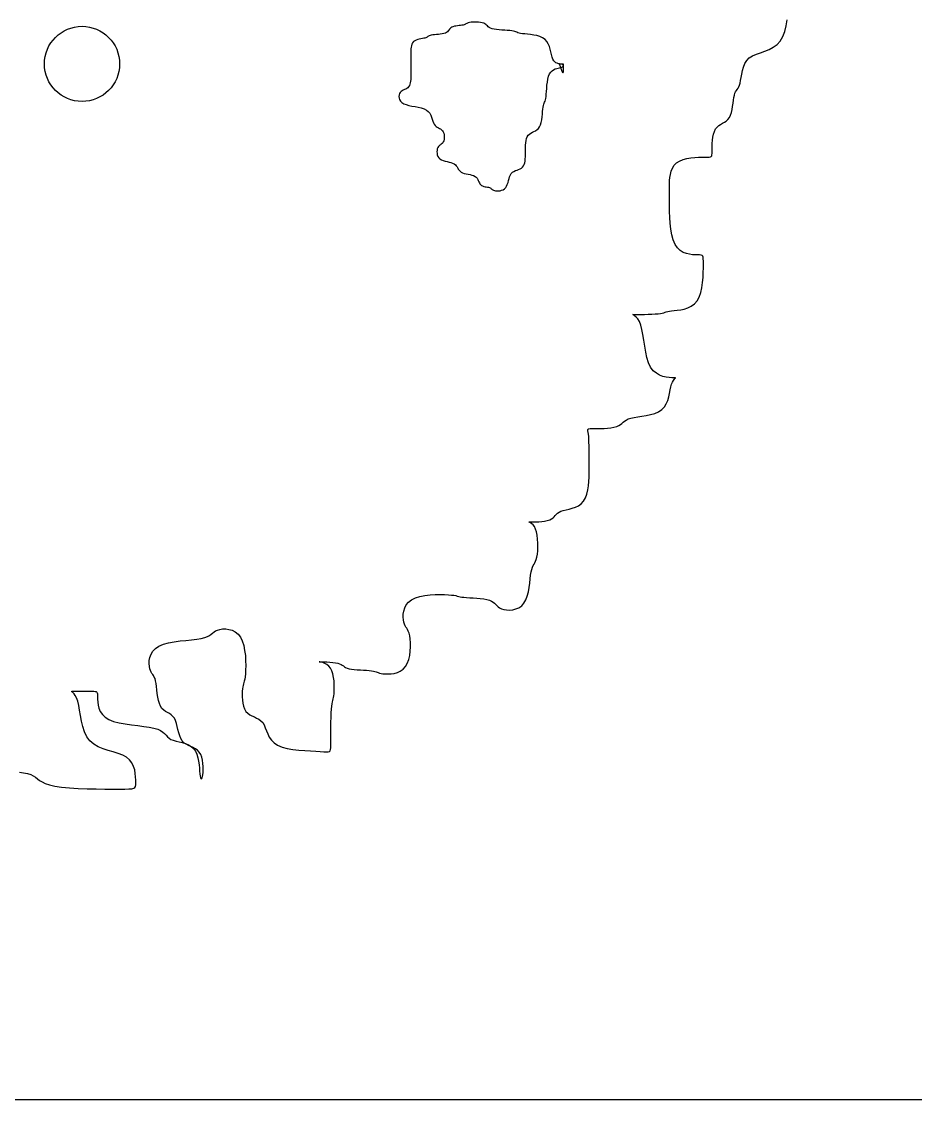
# Model space of a CAD drawing. Header units: millimetres. Extents: x -4017 to 59953, y -688 to 66564.
# Drawn here: x 36067 to 37118, y 9376 to 10643 of the extents above; entities that cross this region are included whole.
import ezdxf

# ---------------------------------------------------------------- set-up
doc = ezdxf.new("R2010")
doc.units = ezdxf.units.MM
doc.layers.add('www.cad-blocks.net', color=7, linetype='Continuous')

# ---------------------------------------------------------------- blocks, each defined once
blk = doc.blocks.new('A$C516926BB')
blk.add_line((0, 0), (62.4121, 0))
blk = doc.blocks.new('A$C041A49A9')
at = {"linetype": 'Continuous'}
for p, q in [((1.3084, 0.9126), (1.3062, 0.9125)), ((1.3107, 0.9125), (1.3084, 0.9126)), ((1.6748, 0.9083), (1.676, 0.9153)), ((1.2755, 0.9005), (1.2742, 0.8997)), ((1.2766, 0.9013), (1.2755, 0.9005)), ((1.2775, 0.9022), (1.2766, 0.9013)), ((1.2782, 0.9032), (1.2775, 0.9022)), ((1.2789, 0.9041), (1.2782, 0.9032)), ((1.2797, 0.905), (1.2789, 0.9041)), ((1.2805, 0.9059), (1.2797, 0.905)), ((1.2816, 0.9066), (1.2805, 0.9059)), ((1.283, 0.9071), (1.2816, 0.9066)), ((1.2846, 0.9076), (1.283, 0.9071)), ((1.2864, 0.9079), (1.2846, 0.9076)), ((1.2883, 0.9082), (1.2864, 0.9079)), ((1.2901, 0.9084), (1.2883, 0.9082)), ((1.2919, 0.9086), (1.2901, 0.9084)), ((1.2935, 0.9088), (1.2919, 0.9086)), ((1.2949, 0.909), (1.2935, 0.9088)), ((1.296, 0.9094), (1.2949, 0.909)), ((1.2969, 0.9097), (1.296, 0.9094)), ((1.2976, 0.9101), (1.2969, 0.9097)), ((1.2983, 0.9106), (1.2976, 0.9101)), ((1.2991, 0.911), (1.2983, 0.9106)), ((1.2999, 0.9114), (1.2991, 0.911)), ((1.301, 0.9118), (1.2999, 0.9114)), ((1.3024, 0.9121), (1.301, 0.9118)), ((1.3042, 0.9123), (1.3024, 0.9121)), ((1.3062, 0.9125), (1.3042, 0.9123)), ((1.3131, 0.9124), (1.3107, 0.9125)), ((1.3153, 0.9121), (1.3131, 0.9124)), ((1.3173, 0.9117), (1.3153, 0.9121)), ((1.3191, 0.9112), (1.3173, 0.9117)), ((1.3205, 0.9105), (1.3191, 0.9112)), ((1.3216, 0.9098), (1.3205, 0.9105)), ((1.3226, 0.9089), (1.3216, 0.9098)), ((1.3235, 0.908), (1.3226, 0.9089)), ((1.3245, 0.9071), (1.3235, 0.908)), ((1.3256, 0.9062), (1.3245, 0.9071)), ((1.3271, 0.9054), (1.3256, 0.9062)), ((1.329, 0.9048), (1.3271, 0.9054)), ((1.3315, 0.9042), (1.329, 0.9048)), ((1.3343, 0.9038), (1.3315, 0.9042)), ((1.3374, 0.9035), (1.3343, 0.9038)), ((1.3406, 0.9032), (1.3374, 0.9035)), ((1.3438, 0.903), (1.3406, 0.9032)), ((1.3469, 0.9028), (1.3438, 0.903)), ((1.3498, 0.9026), (1.3469, 0.9028)), ((1.3522, 0.9023), (1.3498, 0.9026)), ((1.3541, 0.9019), (1.3522, 0.9023)), ((1.3556, 0.9015), (1.3541, 0.9019)), ((1.3569, 0.9011), (1.3556, 0.9015)), ((1.3581, 0.9006), (1.3569, 0.9011)), ((1.3593, 0.9001), (1.3581, 0.9006)), ((1.3607, 0.8997), (1.3593, 0.9001)), ((1.6709, 0.8955), (1.6731, 0.9016)), ((1.6731, 0.9016), (1.6748, 0.9083)), ((1.2356, 0.8882), (1.2348, 0.8866)), ((1.2367, 0.8896), (1.2356, 0.8882)), ((1.2381, 0.8907), (1.2367, 0.8896)), ((1.2397, 0.8915), (1.2381, 0.8907)), ((1.2415, 0.8921), (1.2397, 0.8915)), ((1.2433, 0.8926), (1.2415, 0.8921)), ((1.2452, 0.8929), (1.2433, 0.8926)), ((1.247, 0.8932), (1.2452, 0.8929)), ((1.2486, 0.8935), (1.247, 0.8932)), ((1.25, 0.8938), (1.2486, 0.8935)), ((1.2511, 0.8941), (1.25, 0.8938)), ((1.252, 0.8945), (1.2511, 0.8941)), ((1.2527, 0.895), (1.252, 0.8945)), ((1.2534, 0.8955), (1.2527, 0.895)), ((1.2541, 0.896), (1.2534, 0.8955)), ((1.255, 0.8964), (1.2541, 0.896)), ((1.2561, 0.8968), (1.255, 0.8964)), ((1.2575, 0.8972), (1.2561, 0.8968)), ((1.2592, 0.8975), (1.2575, 0.8972)), ((1.2612, 0.8977), (1.2592, 0.8975)), ((1.2635, 0.8979), (1.2612, 0.8977)), ((1.2658, 0.8981), (1.2635, 0.8979)), ((1.2681, 0.8984), (1.2658, 0.8981)), ((1.2704, 0.8987), (1.2681, 0.8984)), ((1.2724, 0.8992), (1.2704, 0.8987)), ((1.2742, 0.8997), (1.2724, 0.8992)), ((1.3624, 0.8992), (1.3607, 0.8997)), ((1.3646, 0.8989), (1.3624, 0.8992)), ((1.3674, 0.8986), (1.3646, 0.8989)), ((1.3706, 0.8983), (1.3674, 0.8986)), ((1.3742, 0.8979), (1.3706, 0.8983)), ((1.3779, 0.8974), (1.3742, 0.8979)), ((1.3816, 0.8967), (1.3779, 0.8974)), ((1.3851, 0.8956), (1.3816, 0.8967)), ((1.3884, 0.8942), (1.3851, 0.8956)), ((1.3912, 0.8923), (1.3884, 0.8942)), ((1.3933, 0.8898), (1.3912, 0.8923)), ((1.395, 0.887), (1.3933, 0.8898)), ((1.664, 0.8861), (1.6678, 0.8903)), ((1.6678, 0.8903), (1.6709, 0.8955)), ((1.2336, 0.8811), (1.2334, 0.8793)), ((1.2334, 0.8793), (1.2334, 0.8777)), ((1.2334, 0.8777), (1.2334, 0.8763)), ((1.2334, 0.8763), (1.2334, 0.8752)), ((1.2334, 0.8752), (1.2334, 0.8744)), ((1.2338, 0.883), (1.2336, 0.8811)), ((1.2342, 0.8848), (1.2338, 0.883)), ((1.2348, 0.8866), (1.2342, 0.8848)), ((1.3963, 0.8839), (1.395, 0.887)), ((1.3973, 0.8807), (1.3963, 0.8839)), ((1.3981, 0.8775), (1.3973, 0.8807)), ((1.3988, 0.8744), (1.3981, 0.8775)), ((1.6352, 0.8728), (1.6397, 0.8748)), ((1.6397, 0.8748), (1.6446, 0.8766)), ((1.6446, 0.8766), (1.6496, 0.8784)), ((1.6496, 0.8784), (1.6547, 0.8804)), ((1.6547, 0.8804), (1.6596, 0.8829)), ((1.6596, 0.8829), (1.664, 0.8861)), ((1.2334, 0.8744), (1.2334, 0.8736)), ((1.2334, 0.8736), (1.2334, 0.873)), ((1.2334, 0.873), (1.2334, 0.8724)), ((1.2334, 0.8724), (1.2334, 0.8717)), ((1.2334, 0.8717), (1.2334, 0.8708)), ((1.2334, 0.8708), (1.2334, 0.8697)), ((1.2334, 0.8697), (1.2334, 0.8683)), ((1.2334, 0.8683), (1.2334, 0.8667)), ((1.2334, 0.8667), (1.2334, 0.8649)), ((1.2334, 0.8649), (1.2334, 0.863)), ((1.2334, 0.863), (1.2334, 0.8612)), ((1.3995, 0.8715), (1.3988, 0.8744)), ((1.4003, 0.8691), (1.3995, 0.8715)), ((1.4014, 0.8672), (1.4003, 0.8691)), ((1.4027, 0.8658), (1.4014, 0.8672)), ((1.404, 0.8647), (1.4027, 0.8658)), ((1.4055, 0.8641), (1.404, 0.8647)), ((1.4069, 0.8636), (1.4055, 0.8641)), ((1.4083, 0.8634), (1.4069, 0.8636)), ((1.4083, 0.8632), (1.4082, 0.863)), ((1.4082, 0.863), (1.4083, 0.8627)), ((1.4095, 0.8633), (1.4083, 0.8634)), ((1.4084, 0.8633), (1.4083, 0.8632)), ((1.4083, 0.8627), (1.4084, 0.8623)), ((1.4086, 0.8633), (1.4084, 0.8633)), ((1.4084, 0.8623), (1.4086, 0.8616)), ((1.4089, 0.8633), (1.4086, 0.8633)), ((1.4092, 0.8633), (1.4089, 0.8633)), ((1.4097, 0.8633), (1.4092, 0.8633)), ((1.4106, 0.8633), (1.4095, 0.8633)), ((1.4101, 0.8633), (1.4097, 0.8633)), ((1.4106, 0.8632), (1.4101, 0.8633)), ((1.4114, 0.8633), (1.4106, 0.8633)), ((1.4111, 0.8631), (1.4106, 0.8632)), ((1.4115, 0.863), (1.4111, 0.8631)), ((1.4121, 0.8633), (1.4114, 0.8633)), ((1.4119, 0.8628), (1.4115, 0.863)), ((1.4123, 0.8625), (1.4119, 0.8628)), ((1.4125, 0.8632), (1.4121, 0.8633)), ((1.4126, 0.8621), (1.4123, 0.8625)), ((1.4128, 0.863), (1.4125, 0.8632)), ((1.4127, 0.8617), (1.4126, 0.8621)), ((1.413, 0.8627), (1.4128, 0.863)), ((1.4131, 0.8623), (1.413, 0.8627)), ((1.4131, 0.8616), (1.4131, 0.8623)), ((1.6245, 0.8597), (1.6261, 0.8637)), ((1.6261, 0.8637), (1.6284, 0.8673)), ((1.6284, 0.8673), (1.6314, 0.8704)), ((1.6314, 0.8704), (1.6352, 0.8728)), ((1.2334, 0.8612), (1.2334, 0.8594)), ((1.2334, 0.8594), (1.2334, 0.8578)), ((1.2334, 0.8578), (1.2334, 0.8564)), ((1.2334, 0.8564), (1.2334, 0.8553)), ((1.2334, 0.8553), (1.2334, 0.8544)), ((1.2334, 0.8544), (1.2334, 0.8537)), ((1.2334, 0.8537), (1.2334, 0.8531)), ((1.2334, 0.8531), (1.2334, 0.8525)), ((1.2334, 0.8525), (1.2334, 0.8517)), ((1.2334, 0.8517), (1.2334, 0.8509)), ((1.2334, 0.8509), (1.2334, 0.8498)), ((1.2334, 0.8498), (1.2334, 0.8484)), ((1.3955, 0.8488), (1.3966, 0.8516)), ((1.3966, 0.8516), (1.3979, 0.8538)), ((1.3979, 0.8538), (1.3996, 0.8554)), ((1.3996, 0.8554), (1.4013, 0.8566)), ((1.4013, 0.8566), (1.4032, 0.8575)), ((1.4032, 0.8575), (1.405, 0.8581)), ((1.405, 0.8581), (1.4068, 0.8585)), ((1.4068, 0.8585), (1.4084, 0.8588)), ((1.4084, 0.8588), (1.4098, 0.8591)), ((1.4086, 0.8616), (1.4089, 0.8608)), ((1.4089, 0.8608), (1.4092, 0.8597)), ((1.4092, 0.8597), (1.4097, 0.8585)), ((1.4097, 0.8585), (1.4101, 0.8572)), ((1.4098, 0.8591), (1.4109, 0.8594)), ((1.4101, 0.8572), (1.4106, 0.856)), ((1.4106, 0.856), (1.4111, 0.8548)), ((1.4109, 0.8594), (1.4117, 0.8598)), ((1.4111, 0.8548), (1.4115, 0.8539)), ((1.4115, 0.8539), (1.4119, 0.8533)), ((1.4117, 0.8598), (1.4123, 0.8603)), ((1.4119, 0.8533), (1.4123, 0.8531)), ((1.4123, 0.8603), (1.4126, 0.8608)), ((1.4123, 0.8531), (1.4126, 0.8533)), ((1.4126, 0.8608), (1.4128, 0.8612)), ((1.4126, 0.8533), (1.4128, 0.8539)), ((1.4128, 0.8612), (1.4127, 0.8617)), ((1.4128, 0.8539), (1.4129, 0.8548)), ((1.4129, 0.8548), (1.413, 0.856)), ((1.413, 0.856), (1.4131, 0.8572)), ((1.4131, 0.8608), (1.4131, 0.8616)), ((1.4131, 0.8597), (1.4131, 0.8608)), ((1.4131, 0.8585), (1.4131, 0.8597)), ((1.4131, 0.8572), (1.4131, 0.8585)), ((1.6218, 0.8475), (1.6224, 0.8514)), ((1.6224, 0.8514), (1.6233, 0.8556)), ((1.6233, 0.8556), (1.6245, 0.8597)), ((1.2309, 0.8365), (1.2299, 0.8354)), ((1.2317, 0.8379), (1.2309, 0.8365)), ((1.2323, 0.8395), (1.2317, 0.8379)), ((1.2328, 0.8413), (1.2323, 0.8395)), ((1.2331, 0.8431), (1.2328, 0.8413)), ((1.2333, 0.845), (1.2331, 0.8431)), ((1.2334, 0.8484), (1.2333, 0.8468)), ((1.2333, 0.8468), (1.2333, 0.845)), ((1.3932, 0.8346), (1.3935, 0.8383)), ((1.3935, 0.8383), (1.394, 0.842)), ((1.394, 0.842), (1.3946, 0.8456)), ((1.3946, 0.8456), (1.3955, 0.8488)), ((1.6191, 0.8364), (1.6199, 0.8383)), ((1.6199, 0.8383), (1.6206, 0.8408)), ((1.6206, 0.8408), (1.6212, 0.8439)), ((1.6212, 0.8439), (1.6218, 0.8475)), ((1.2197, 0.8269), (1.2195, 0.8251)), ((1.2195, 0.8251), (1.2197, 0.8232)), ((1.2203, 0.8285), (1.2197, 0.8269)), ((1.2211, 0.8299), (1.2203, 0.8285)), ((1.2221, 0.831), (1.2211, 0.8299)), ((1.2233, 0.8318), (1.2221, 0.831)), ((1.2246, 0.8325), (1.2233, 0.8318)), ((1.226, 0.8332), (1.2246, 0.8325)), ((1.2274, 0.8338), (1.226, 0.8332)), ((1.2287, 0.8345), (1.2274, 0.8338)), ((1.2299, 0.8354), (1.2287, 0.8345)), ((1.392, 0.8228), (1.3924, 0.825)), ((1.3924, 0.825), (1.3927, 0.8278)), ((1.3927, 0.8278), (1.3929, 0.831)), ((1.3929, 0.831), (1.3932, 0.8346)), ((1.6128, 0.8207), (1.6132, 0.824)), ((1.6132, 0.824), (1.6138, 0.8267)), ((1.6138, 0.8267), (1.6145, 0.8289)), ((1.6145, 0.8289), (1.6153, 0.8307)), ((1.6153, 0.8307), (1.6163, 0.8321)), ((1.6163, 0.8321), (1.6172, 0.8335)), ((1.6172, 0.8335), (1.6182, 0.8348)), ((1.6182, 0.8348), (1.6191, 0.8364)), ((1.2197, 0.8232), (1.2203, 0.8214)), ((1.2203, 0.8214), (1.2214, 0.8196)), ((1.2214, 0.8196), (1.223, 0.818)), ((1.223, 0.818), (1.2252, 0.8166)), ((1.2252, 0.8166), (1.228, 0.8155)), ((1.228, 0.8155), (1.2312, 0.8146)), ((1.2312, 0.8146), (1.2348, 0.8139)), ((1.2348, 0.8139), (1.2385, 0.8132)), ((1.2385, 0.8132), (1.2422, 0.8124)), ((1.2422, 0.8124), (1.2458, 0.8116)), ((1.2458, 0.8116), (1.249, 0.8105)), ((1.3887, 0.8102), (1.389, 0.8126)), ((1.389, 0.8126), (1.3893, 0.8145)), ((1.3893, 0.8145), (1.3897, 0.8161)), ((1.3897, 0.8161), (1.3902, 0.8173)), ((1.3902, 0.8173), (1.3907, 0.8185)), ((1.3907, 0.8185), (1.3912, 0.8197)), ((1.3912, 0.8197), (1.3916, 0.8211)), ((1.3916, 0.8211), (1.392, 0.8228)), ((1.6112, 0.8098), (1.6118, 0.8135)), ((1.6118, 0.8135), (1.6123, 0.8172)), ((1.6123, 0.8172), (1.6128, 0.8207)), ((1.249, 0.8105), (1.2518, 0.8091)), ((1.2518, 0.8091), (1.254, 0.8074)), ((1.254, 0.8074), (1.2557, 0.8053)), ((1.2557, 0.8053), (1.2569, 0.8031)), ((1.2569, 0.8031), (1.2579, 0.8008)), ((1.2579, 0.8008), (1.2587, 0.7984)), ((1.3874, 0.7978), (1.3878, 0.801)), ((1.3878, 0.801), (1.3882, 0.8043)), ((1.3882, 0.8043), (1.3884, 0.8074)), ((1.3884, 0.8074), (1.3887, 0.8102)), ((1.6063, 0.798), (1.608, 0.8002)), ((1.608, 0.8002), (1.6094, 0.803)), ((1.6094, 0.803), (1.6104, 0.8062)), ((1.6104, 0.8062), (1.6112, 0.8098)), ((1.2587, 0.7984), (1.2593, 0.7962)), ((1.2593, 0.7962), (1.2601, 0.7942)), ((1.2601, 0.7942), (1.2609, 0.7924)), ((1.2609, 0.7924), (1.2619, 0.791)), ((1.2619, 0.791), (1.2631, 0.7899)), ((1.2631, 0.7899), (1.2644, 0.7891)), ((1.2644, 0.7891), (1.2658, 0.7883)), ((1.2658, 0.7883), (1.2672, 0.7876)), ((1.2672, 0.7876), (1.2685, 0.7869)), ((1.2685, 0.7869), (1.2697, 0.786)), ((1.2697, 0.786), (1.2707, 0.7849)), ((1.38, 0.7849), (1.3818, 0.7861)), ((1.3818, 0.7861), (1.3834, 0.7876)), ((1.3834, 0.7876), (1.3848, 0.7895)), ((1.3848, 0.7895), (1.3859, 0.7919)), ((1.3859, 0.7919), (1.3867, 0.7947)), ((1.3867, 0.7947), (1.3874, 0.7978)), ((1.5904, 0.7841), (1.5917, 0.7869)), ((1.5917, 0.7869), (1.5934, 0.7891)), ((1.5934, 0.7891), (1.5954, 0.7909)), ((1.5954, 0.7909), (1.5976, 0.7923)), ((1.5976, 0.7923), (1.5999, 0.7936)), ((1.5999, 0.7936), (1.6021, 0.7948)), ((1.6021, 0.7948), (1.6043, 0.7962)), ((1.6043, 0.7962), (1.6063, 0.798)), ((1.2707, 0.7849), (1.2715, 0.7835)), ((1.2715, 0.7835), (1.2721, 0.7819)), ((1.2721, 0.7819), (1.2725, 0.7801)), ((1.2725, 0.7747), (1.2721, 0.773)), ((1.2725, 0.7801), (1.2727, 0.7783)), ((1.2727, 0.7764), (1.2725, 0.7747)), ((1.2727, 0.7783), (1.2727, 0.7764)), ((1.3686, 0.7708), (1.369, 0.7733)), ((1.369, 0.7733), (1.3696, 0.7757)), ((1.3696, 0.7757), (1.3704, 0.7778)), ((1.3704, 0.7778), (1.3715, 0.7795)), ((1.3715, 0.7795), (1.3729, 0.7809)), ((1.3729, 0.7809), (1.3745, 0.782)), ((1.3745, 0.782), (1.3763, 0.783)), ((1.3763, 0.783), (1.3782, 0.7839)), ((1.3782, 0.7839), (1.38, 0.7849)), ((1.5878, 0.7699), (1.5881, 0.7736)), ((1.5881, 0.7736), (1.5886, 0.7773)), ((1.5886, 0.7773), (1.5894, 0.7809)), ((1.5894, 0.7809), (1.5904, 0.7841)), ((1.2643, 0.762), (1.2641, 0.7602)), ((1.2646, 0.7636), (1.2643, 0.762)), ((1.2651, 0.765), (1.2646, 0.7636)), ((1.2658, 0.7661), (1.2651, 0.765)), ((1.2666, 0.767), (1.2658, 0.7661)), ((1.2675, 0.7677), (1.2666, 0.767)), ((1.2684, 0.7683), (1.2675, 0.7677)), ((1.2693, 0.769), (1.2684, 0.7683)), ((1.2701, 0.7697), (1.2693, 0.769)), ((1.2709, 0.7705), (1.2701, 0.7697)), ((1.2716, 0.7716), (1.2709, 0.7705)), ((1.2721, 0.773), (1.2716, 0.7716)), ((1.3682, 0.7623), (1.3683, 0.7652)), ((1.3682, 0.7595), (1.3682, 0.7623)), ((1.3683, 0.7652), (1.3684, 0.768)), ((1.3684, 0.768), (1.3686, 0.7708)), ((1.5876, 0.7631), (1.5877, 0.7664)), ((1.5876, 0.7604), (1.5876, 0.7631)), ((1.5877, 0.7664), (1.5878, 0.7699)), ((1.2641, 0.7602), (1.2643, 0.7584)), ((1.2643, 0.7584), (1.2646, 0.7565)), ((1.2646, 0.7565), (1.2653, 0.7547)), ((1.2653, 0.7547), (1.2663, 0.7531)), ((1.2663, 0.7531), (1.2677, 0.7517)), ((1.2677, 0.7517), (1.2694, 0.7506)), ((1.2694, 0.7506), (1.2715, 0.7498)), ((1.2715, 0.7498), (1.2737, 0.7491)), ((1.2737, 0.7491), (1.276, 0.7485)), ((1.276, 0.7485), (1.2784, 0.748)), ((1.2784, 0.748), (1.2806, 0.7474)), ((1.3674, 0.7471), (1.3678, 0.7492)), ((1.3678, 0.7492), (1.368, 0.7516)), ((1.368, 0.7516), (1.3682, 0.7541)), ((1.3682, 0.7567), (1.3682, 0.7595)), ((1.3682, 0.7541), (1.3682, 0.7567)), ((1.5459, 0.747), (1.5494, 0.7492)), ((1.5494, 0.7492), (1.5535, 0.7509)), ((1.5535, 0.7509), (1.5579, 0.7521)), ((1.5579, 0.7521), (1.5626, 0.7529)), ((1.5626, 0.7529), (1.5673, 0.7534)), ((1.5673, 0.7534), (1.5717, 0.7536)), ((1.5717, 0.7536), (1.5758, 0.7537)), ((1.5758, 0.7537), (1.5793, 0.7537)), ((1.5793, 0.7537), (1.582, 0.7537)), ((1.582, 0.7537), (1.5841, 0.7538)), ((1.5841, 0.7538), (1.5856, 0.7541)), ((1.5856, 0.7541), (1.5866, 0.7546)), ((1.5866, 0.7546), (1.5872, 0.7553)), ((1.5872, 0.7553), (1.5875, 0.7565)), ((1.5875, 0.7565), (1.5876, 0.7582)), ((1.5876, 0.7582), (1.5876, 0.7604)), ((1.2806, 0.7474), (1.2826, 0.7468)), ((1.2826, 0.7468), (1.2844, 0.7459)), ((1.2844, 0.7459), (1.2858, 0.7449)), ((1.2858, 0.7449), (1.2869, 0.7437)), ((1.2869, 0.7437), (1.2878, 0.7424)), ((1.2878, 0.7424), (1.2886, 0.741)), ((1.2886, 0.741), (1.2893, 0.7396)), ((1.2893, 0.7396), (1.2902, 0.7383)), ((1.2902, 0.7383), (1.2913, 0.7371)), ((1.2913, 0.7371), (1.2926, 0.7361)), ((1.2926, 0.7361), (1.2943, 0.7353)), ((1.2943, 0.7353), (1.2963, 0.7346)), ((1.3516, 0.7346), (1.353, 0.736)), ((1.353, 0.736), (1.3546, 0.737)), ((1.3546, 0.737), (1.3564, 0.7379)), ((1.3564, 0.7379), (1.3583, 0.7386)), ((1.3583, 0.7386), (1.3601, 0.7393)), ((1.3601, 0.7393), (1.3619, 0.7401)), ((1.3619, 0.7401), (1.3635, 0.741)), ((1.3635, 0.741), (1.3649, 0.7421)), ((1.3649, 0.7421), (1.366, 0.7435)), ((1.366, 0.7435), (1.3668, 0.7451)), ((1.3668, 0.7451), (1.3674, 0.7471)), ((1.5386, 0.7335), (1.5396, 0.7373)), ((1.5396, 0.7373), (1.5411, 0.7409)), ((1.5411, 0.7409), (1.5432, 0.7442)), ((1.5432, 0.7442), (1.5459, 0.747)), ((1.2963, 0.7346), (1.2985, 0.7341)), ((1.2985, 0.7341), (1.3008, 0.7336)), ((1.3008, 0.7336), (1.3031, 0.7332)), ((1.3031, 0.7332), (1.3053, 0.7326)), ((1.3053, 0.7326), (1.3072, 0.732)), ((1.3072, 0.732), (1.3089, 0.7312)), ((1.3089, 0.7312), (1.3103, 0.7301)), ((1.3103, 0.7301), (1.3113, 0.7289)), ((1.3113, 0.7289), (1.3122, 0.7276)), ((1.3122, 0.7276), (1.3128, 0.7262)), ((1.3128, 0.7262), (1.3134, 0.7248)), ((1.3134, 0.7248), (1.314, 0.7235)), ((1.314, 0.7235), (1.3147, 0.7223)), ((1.3469, 0.7217), (1.3477, 0.7239)), ((1.3477, 0.7239), (1.3483, 0.7262)), ((1.3483, 0.7262), (1.3489, 0.7286)), ((1.3489, 0.7286), (1.3496, 0.7308)), ((1.3496, 0.7308), (1.3505, 0.7328)), ((1.3505, 0.7328), (1.3516, 0.7346)), ((1.5376, 0.7229), (1.5377, 0.7262)), ((1.5376, 0.7201), (1.5376, 0.7229)), ((1.5377, 0.7262), (1.538, 0.7298)), ((1.538, 0.7298), (1.5386, 0.7335)), ((1.3147, 0.7223), (1.3156, 0.7213)), ((1.3156, 0.7213), (1.3167, 0.7205)), ((1.3167, 0.7205), (1.3179, 0.7199)), ((1.3179, 0.7199), (1.3193, 0.7194)), ((1.3193, 0.7194), (1.3207, 0.719)), ((1.3207, 0.719), (1.3221, 0.7188)), ((1.3221, 0.7188), (1.3235, 0.7185)), ((1.3235, 0.7185), (1.3248, 0.7183)), ((1.3248, 0.7183), (1.3258, 0.718)), ((1.3258, 0.718), (1.3267, 0.7176)), ((1.3267, 0.7176), (1.3274, 0.7172)), ((1.3274, 0.7172), (1.3279, 0.7167)), ((1.3279, 0.7167), (1.3285, 0.7163)), ((1.3285, 0.7163), (1.3291, 0.7158)), ((1.3291, 0.7158), (1.3297, 0.7153)), ((1.3297, 0.7153), (1.3306, 0.7149)), ((1.3306, 0.7149), (1.3317, 0.7146)), ((1.3317, 0.7146), (1.3331, 0.7143)), ((1.3331, 0.7143), (1.3347, 0.7141)), ((1.3347, 0.7141), (1.3365, 0.7141)), ((1.3365, 0.7141), (1.3383, 0.7143)), ((1.3383, 0.7143), (1.3402, 0.7148)), ((1.3402, 0.7148), (1.342, 0.7155)), ((1.342, 0.7155), (1.3436, 0.7165)), ((1.3436, 0.7165), (1.345, 0.7179)), ((1.345, 0.7179), (1.3461, 0.7196)), ((1.3461, 0.7196), (1.3469, 0.7217)), ((1.5376, 0.7178), (1.5376, 0.7201)), ((1.5376, 0.716), (1.5376, 0.7178)), ((1.5376, 0.7143), (1.5376, 0.716)), ((1.5376, 0.7126), (1.5376, 0.7143)), ((1.5376, 0.7107), (1.5376, 0.7126)), ((1.5376, 0.7082), (1.5376, 0.7107)), ((1.5376, 0.705), (1.5376, 0.7082)), ((1.5376, 0.7009), (1.5376, 0.705)), ((1.5376, 0.6957), (1.5376, 0.7009)), ((1.5377, 0.6897), (1.5376, 0.6957)), ((1.5379, 0.683), (1.5377, 0.6897)), ((1.5384, 0.6761), (1.5379, 0.683)), ((1.5392, 0.6691), (1.5384, 0.6761)), ((1.5404, 0.6625), (1.5392, 0.6691)), ((1.542, 0.6564), (1.5404, 0.6625)), ((1.5442, 0.6512), (1.542, 0.6564)), ((1.547, 0.6471), (1.5442, 0.6512)), ((1.5502, 0.6441), (1.547, 0.6471)), ((1.5538, 0.6418), (1.5502, 0.6441)), ((1.5575, 0.6404), (1.5538, 0.6418)), ((1.5612, 0.6395), (1.5575, 0.6404)), ((1.5647, 0.639), (1.5612, 0.6395)), ((1.568, 0.6388), (1.5647, 0.639)), ((1.5708, 0.6388), (1.568, 0.6388)), ((1.5729, 0.6388), (1.5708, 0.6388)), ((1.5746, 0.6386), (1.5729, 0.6388)), ((1.5758, 0.6382), (1.5746, 0.6386)), ((1.5766, 0.6375), (1.5758, 0.6382)), ((1.577, 0.6362), (1.5766, 0.6375)), ((1.5773, 0.6343), (1.577, 0.6362)), ((1.5774, 0.6316), (1.5773, 0.6343)), ((1.5773, 0.6182), (1.5774, 0.6235)), ((1.5774, 0.628), (1.5774, 0.6316)), ((1.5774, 0.6235), (1.5774, 0.628)), ((1.5765, 0.6064), (1.577, 0.6124)), ((1.577, 0.6124), (1.5773, 0.6182)), ((1.5742, 0.5946), (1.5756, 0.6003)), ((1.5756, 0.6003), (1.5765, 0.6064)), ((1.5668, 0.5812), (1.5699, 0.5848)), ((1.5699, 0.5848), (1.5724, 0.5893)), ((1.5724, 0.5893), (1.5742, 0.5946)), ((1.5269, 0.57), (1.5291, 0.5705)), ((1.5291, 0.5705), (1.5308, 0.5709)), ((1.5308, 0.5709), (1.5324, 0.5714)), ((1.5324, 0.5714), (1.5338, 0.5719)), ((1.5338, 0.5719), (1.5355, 0.5723)), ((1.5355, 0.5723), (1.5375, 0.5727)), ((1.5375, 0.5727), (1.5399, 0.5731)), ((1.5399, 0.5731), (1.5431, 0.5734)), ((1.5431, 0.5734), (1.5467, 0.5738)), ((1.5467, 0.5738), (1.5507, 0.5743)), ((1.5507, 0.5743), (1.5549, 0.5752)), ((1.5549, 0.5752), (1.5591, 0.5766)), ((1.5591, 0.5766), (1.5631, 0.5785)), ((1.5631, 0.5785), (1.5668, 0.5812)), ((1.4944, 0.5686), (1.4944, 0.5688)), ((1.4944, 0.5688), (1.4954, 0.5688)), ((1.4952, 0.5682), (1.4944, 0.5686)), ((1.4965, 0.5673), (1.4952, 0.5682)), ((1.4954, 0.5688), (1.4975, 0.5688)), ((1.4982, 0.5658), (1.4965, 0.5673)), ((1.4975, 0.5688), (1.5004, 0.5688)), ((1.5002, 0.5636), (1.4982, 0.5658)), ((1.5021, 0.5605), (1.5002, 0.5636)), ((1.5004, 0.5688), (1.5041, 0.5689)), ((1.5038, 0.5564), (1.5021, 0.5605)), ((1.5041, 0.5689), (1.5082, 0.5689)), ((1.5082, 0.5689), (1.5125, 0.569)), ((1.5125, 0.569), (1.5168, 0.5692)), ((1.5168, 0.5692), (1.5208, 0.5694)), ((1.5208, 0.5694), (1.5242, 0.5697)), ((1.5242, 0.5697), (1.5269, 0.57)), ((1.5052, 0.5512), (1.5038, 0.5564)), ((1.5063, 0.5452), (1.5052, 0.5512)), ((1.5074, 0.5385), (1.5063, 0.5452)), ((1.5084, 0.5316), (1.5074, 0.5385)), ((1.5096, 0.5246), (1.5084, 0.5316)), ((1.511, 0.518), (1.5096, 0.5246)), ((1.5129, 0.5119), (1.511, 0.518)), ((1.5154, 0.5067), (1.5129, 0.5119)), ((1.5185, 0.5026), (1.5154, 0.5067)), ((1.5221, 0.4996), (1.5185, 0.5026)), ((1.5259, 0.4973), (1.5221, 0.4996)), ((1.5299, 0.4959), (1.5259, 0.4973)), ((1.5337, 0.495), (1.5299, 0.4959)), ((1.5372, 0.4945), (1.5337, 0.495)), ((1.5402, 0.4943), (1.5372, 0.4945)), ((1.5425, 0.4943), (1.5402, 0.4943)), ((1.5439, 0.4943), (1.5425, 0.4943)), ((1.5445, 0.4942), (1.5439, 0.4943)), ((1.5385, 0.48), (1.5392, 0.4837)), ((1.5392, 0.4837), (1.54, 0.4868)), ((1.54, 0.4868), (1.5411, 0.4893)), ((1.5411, 0.4893), (1.5422, 0.4912)), ((1.5422, 0.4912), (1.5432, 0.4925)), ((1.5432, 0.4925), (1.544, 0.4934)), ((1.544, 0.4934), (1.5445, 0.4939)), ((1.5445, 0.4939), (1.5445, 0.4942)), ((1.5355, 0.4677), (1.5367, 0.4718)), ((1.5367, 0.4718), (1.5377, 0.476)), ((1.5377, 0.476), (1.5385, 0.48)), ((1.5247, 0.4544), (1.5285, 0.4569)), ((1.5285, 0.4569), (1.5315, 0.46)), ((1.5315, 0.46), (1.5338, 0.4636)), ((1.5338, 0.4636), (1.5355, 0.4677)), ((1.4848, 0.4433), (1.4867, 0.4447)), ((1.4867, 0.4447), (1.489, 0.4459)), ((1.489, 0.4459), (1.4921, 0.4469)), ((1.4921, 0.4469), (1.4959, 0.4477)), ((1.4959, 0.4477), (1.5003, 0.4484)), ((1.5003, 0.4484), (1.5052, 0.4492)), ((1.5052, 0.4492), (1.5103, 0.45)), ((1.5103, 0.45), (1.5154, 0.4511)), ((1.5154, 0.4511), (1.5202, 0.4525)), ((1.5202, 0.4525), (1.5247, 0.4544)), ((1.4415, 0.4337), (1.4419, 0.4342)), ((1.4415, 0.433), (1.4415, 0.4337)), ((1.4416, 0.4318), (1.4415, 0.433)), ((1.4419, 0.4301), (1.4416, 0.4318)), ((1.4419, 0.4342), (1.4428, 0.4345)), ((1.4428, 0.4345), (1.4442, 0.4346)), ((1.4442, 0.4346), (1.4464, 0.4346)), ((1.4464, 0.4346), (1.4492, 0.4346)), ((1.4492, 0.4346), (1.4527, 0.4346)), ((1.4527, 0.4346), (1.4565, 0.4347)), ((1.4565, 0.4347), (1.4606, 0.4349)), ((1.4606, 0.4349), (1.4647, 0.4352)), ((1.4647, 0.4352), (1.4687, 0.4356)), ((1.4687, 0.4356), (1.4723, 0.4362)), ((1.4723, 0.4362), (1.4755, 0.437)), ((1.4755, 0.437), (1.478, 0.4381)), ((1.478, 0.4381), (1.4799, 0.4393)), ((1.4799, 0.4393), (1.4816, 0.4406)), ((1.4816, 0.4406), (1.4832, 0.442)), ((1.4832, 0.442), (1.4848, 0.4433)), ((1.4423, 0.4279), (1.4419, 0.4301)), ((1.4426, 0.4252), (1.4423, 0.4279)), ((1.4428, 0.4219), (1.4426, 0.4252)), ((1.4429, 0.4184), (1.4428, 0.4219)), ((1.443, 0.4147), (1.4429, 0.4184)), ((1.4431, 0.411), (1.443, 0.4147)), ((1.4431, 0.4074), (1.4431, 0.411)), ((1.4431, 0.4042), (1.4431, 0.4074)), ((1.4431, 0.4014), (1.4431, 0.4042)), ((1.4431, 0.3992), (1.4431, 0.4014)), ((1.4431, 0.3974), (1.4431, 0.3992)), ((1.4431, 0.3959), (1.4431, 0.3974)), ((1.4431, 0.3944), (1.4431, 0.3959)), ((1.4431, 0.3929), (1.4431, 0.3944)), ((1.443, 0.3774), (1.4431, 0.3818)), ((1.4431, 0.391), (1.4431, 0.3929)), ((1.4431, 0.3887), (1.4431, 0.391)), ((1.4431, 0.3857), (1.4431, 0.3887)), ((1.4431, 0.3818), (1.4431, 0.3857)), ((1.4423, 0.3674), (1.4428, 0.3725)), ((1.4428, 0.3725), (1.443, 0.3774)), ((1.4387, 0.353), (1.4403, 0.3575)), ((1.4403, 0.3575), (1.4415, 0.3624)), ((1.4415, 0.3624), (1.4423, 0.3674)), ((1.4232, 0.341), (1.4269, 0.3422)), ((1.4269, 0.3422), (1.4305, 0.3439)), ((1.4305, 0.3439), (1.4337, 0.3462)), ((1.4337, 0.3462), (1.4365, 0.3492)), ((1.4365, 0.3492), (1.4387, 0.353)), ((1.3989, 0.3284), (1.4006, 0.3297)), ((1.4006, 0.3297), (1.402, 0.331)), ((1.402, 0.331), (1.4033, 0.3325)), ((1.4033, 0.3325), (1.4046, 0.3339)), ((1.4046, 0.3339), (1.406, 0.3353)), ((1.406, 0.3353), (1.4078, 0.3365)), ((1.4078, 0.3365), (1.41, 0.3376)), ((1.41, 0.3376), (1.4127, 0.3384)), ((1.4127, 0.3384), (1.416, 0.3392)), ((1.416, 0.3392), (1.4195, 0.34)), ((1.4195, 0.34), (1.4232, 0.341)), ((1.3726, 0.3246), (1.3726, 0.3248)), ((1.3726, 0.3248), (1.3735, 0.3248)), ((1.3732, 0.3243), (1.3726, 0.3246)), ((1.3743, 0.3237), (1.3732, 0.3243)), ((1.3735, 0.3248), (1.3751, 0.3248)), ((1.3757, 0.3228), (1.3743, 0.3237)), ((1.3751, 0.3248), (1.3775, 0.3248)), ((1.3772, 0.3213), (1.3757, 0.3228)), ((1.3787, 0.3193), (1.3772, 0.3213)), ((1.3775, 0.3248), (1.3805, 0.3249)), ((1.3801, 0.3165), (1.3787, 0.3193)), ((1.3805, 0.3249), (1.3838, 0.3251)), ((1.3838, 0.3251), (1.3873, 0.3254)), ((1.3873, 0.3254), (1.3907, 0.3259)), ((1.3907, 0.3259), (1.3939, 0.3265)), ((1.3939, 0.3265), (1.3967, 0.3273)), ((1.3967, 0.3273), (1.3989, 0.3284)), ((1.3812, 0.3131), (1.3801, 0.3165)), ((1.382, 0.3091), (1.3812, 0.3131)), ((1.3825, 0.3046), (1.382, 0.3091)), ((1.3828, 0.3), (1.3825, 0.3046)), ((1.3826, 0.291), (1.3828, 0.2954)), ((1.3828, 0.2954), (1.3828, 0.3)), ((1.3802, 0.2786), (1.381, 0.2808)), ((1.381, 0.2808), (1.3817, 0.2835)), ((1.3817, 0.2835), (1.3823, 0.287)), ((1.3823, 0.287), (1.3826, 0.291)), ((1.3749, 0.2661), (1.3756, 0.2691)), ((1.3756, 0.2691), (1.3764, 0.2715)), ((1.3764, 0.2715), (1.3773, 0.2735)), ((1.3773, 0.2735), (1.3783, 0.2752)), ((1.3783, 0.2752), (1.3792, 0.2768)), ((1.3792, 0.2768), (1.3802, 0.2786)), ((1.3732, 0.2528), (1.3738, 0.2578)), ((1.3738, 0.2578), (1.3743, 0.2622)), ((1.3743, 0.2622), (1.3749, 0.2661)), ((1.3704, 0.2376), (1.3716, 0.2426)), ((1.3716, 0.2426), (1.3726, 0.2477)), ((1.3726, 0.2477), (1.3732, 0.2528)), ((1.2281, 0.2274), (1.2308, 0.2306)), ((1.2308, 0.2306), (1.2344, 0.2334)), ((1.2344, 0.2334), (1.2389, 0.2356)), ((1.2389, 0.2356), (1.2442, 0.2372)), ((1.2442, 0.2372), (1.2499, 0.2384)), ((1.2499, 0.2384), (1.256, 0.2391)), ((1.256, 0.2391), (1.262, 0.2395)), ((1.262, 0.2395), (1.2678, 0.2396)), ((1.2678, 0.2396), (1.2731, 0.2395)), ((1.2731, 0.2395), (1.2776, 0.2393)), ((1.2776, 0.2393), (1.2812, 0.2389)), ((1.2812, 0.2389), (1.284, 0.2386)), ((1.284, 0.2386), (1.2862, 0.2382)), ((1.2862, 0.2382), (1.288, 0.2377)), ((1.288, 0.2377), (1.2897, 0.2373)), ((1.2897, 0.2373), (1.2914, 0.2369)), ((1.2914, 0.2369), (1.2934, 0.2365)), ((1.2934, 0.2365), (1.2959, 0.2362)), ((1.2959, 0.2362), (1.299, 0.236)), ((1.299, 0.236), (1.3027, 0.2357)), ((1.3027, 0.2357), (1.3067, 0.2355)), ((1.3067, 0.2355), (1.3109, 0.2352)), ((1.3109, 0.2352), (1.3151, 0.2349)), ((1.3151, 0.2349), (1.3191, 0.2344)), ((1.3191, 0.2344), (1.3227, 0.2337)), ((1.3227, 0.2337), (1.3259, 0.2329)), ((1.3259, 0.2329), (1.3283, 0.2318)), ((1.3283, 0.2318), (1.3303, 0.2306)), ((1.3303, 0.2306), (1.3319, 0.2292)), ((1.3319, 0.2292), (1.3332, 0.2278)), ((1.3638, 0.2263), (1.3665, 0.2293)), ((1.3665, 0.2293), (1.3687, 0.2331)), ((1.3687, 0.2331), (1.3704, 0.2376)), ((1.2244, 0.2128), (1.2245, 0.2164)), ((1.2245, 0.2164), (1.2251, 0.2201)), ((1.2251, 0.2201), (1.2263, 0.2238)), ((1.2263, 0.2238), (1.2281, 0.2274)), ((1.3332, 0.2278), (1.3346, 0.2264)), ((1.3346, 0.2264), (1.336, 0.225)), ((1.336, 0.225), (1.3378, 0.2237)), ((1.3378, 0.2237), (1.34, 0.2227)), ((1.34, 0.2227), (1.3428, 0.2218)), ((1.3428, 0.2218), (1.346, 0.2213)), ((1.346, 0.2213), (1.3496, 0.2212)), ((1.3496, 0.2212), (1.3533, 0.2216)), ((1.3533, 0.2216), (1.357, 0.2225)), ((1.357, 0.2225), (1.3605, 0.224)), ((1.3605, 0.224), (1.3638, 0.2263)), ((1.2247, 0.2096), (1.2244, 0.2128)), ((1.2253, 0.2068), (1.2247, 0.2096)), ((1.226, 0.2046), (1.2253, 0.2068)), ((1.2268, 0.2028), (1.226, 0.2046)), ((1.2277, 0.2013), (1.2268, 0.2028)), ((0.9943, 0.1901), (0.9967, 0.1914)), ((0.9967, 0.1914), (0.9987, 0.1928)), ((0.9987, 0.1928), (1.0004, 0.1942)), ((1.0004, 0.1942), (1.0021, 0.1955)), ((1.0021, 0.1955), (1.0039, 0.1967)), ((1.0039, 0.1967), (1.0061, 0.1977)), ((1.0061, 0.1977), (1.009, 0.1985)), ((1.009, 0.1985), (1.0122, 0.199)), ((1.0122, 0.199), (1.0159, 0.199)), ((1.0159, 0.199), (1.0196, 0.1985)), ((1.0196, 0.1985), (1.0234, 0.1974)), ((1.0234, 0.1974), (1.027, 0.1956)), ((1.027, 0.1956), (1.0303, 0.1929)), ((1.0303, 0.1929), (1.0331, 0.1894)), ((1.2287, 0.1999), (1.2277, 0.2013)), ((1.2296, 0.1983), (1.2287, 0.1999)), ((1.2305, 0.1965), (1.2296, 0.1983)), ((1.2314, 0.1941), (1.2305, 0.1965)), ((1.2321, 0.1911), (1.2314, 0.1941)), ((1.2326, 0.1873), (1.2321, 0.1911)), ((0.9332, 0.176), (0.9373, 0.1788)), ((0.9373, 0.1788), (0.9425, 0.181)), ((0.9425, 0.181), (0.9486, 0.1826)), ((0.9486, 0.1826), (0.9552, 0.1839)), ((0.9552, 0.1839), (0.9622, 0.1849)), ((0.9622, 0.1849), (0.9691, 0.1856)), ((0.9691, 0.1856), (0.9757, 0.1863)), ((0.9757, 0.1863), (0.9818, 0.187)), ((0.9818, 0.187), (0.987, 0.1879)), ((0.987, 0.1879), (0.9911, 0.1889)), ((0.9911, 0.1889), (0.9943, 0.1901)), ((1.0331, 0.1894), (1.0353, 0.1849)), ((1.0353, 0.1849), (1.037, 0.1796)), ((1.037, 0.1796), (1.0381, 0.1738)), ((1.233, 0.1828), (1.2326, 0.1873)), ((1.2328, 0.1729), (1.233, 0.178)), ((1.233, 0.178), (1.233, 0.1828)), ((0.926, 0.1618), (0.9267, 0.1655)), ((0.9267, 0.1655), (0.928, 0.1692)), ((0.928, 0.1692), (0.9302, 0.1727)), ((0.9302, 0.1727), (0.9332, 0.176)), ((1.0381, 0.1738), (1.0389, 0.1678)), ((1.0389, 0.1678), (1.0392, 0.1617)), ((1.231, 0.1629), (1.2321, 0.1678)), ((1.2321, 0.1678), (1.2328, 0.1729)), ((0.9258, 0.1582), (0.926, 0.1618)), ((0.9261, 0.155), (0.9258, 0.1582)), ((0.9266, 0.1522), (0.9261, 0.155)), ((0.9273, 0.15), (0.9266, 0.1522)), ((1.0392, 0.1617), (1.0393, 0.1559)), ((1.0393, 0.1559), (1.0392, 0.1507)), ((1.1265, 0.1602), (1.1258, 0.1604)), ((1.1258, 0.1604), (1.1259, 0.1604)), ((1.1259, 0.1604), (1.127, 0.1604)), ((1.128, 0.16), (1.1265, 0.1602)), ((1.127, 0.1604), (1.1291, 0.1603)), ((1.13, 0.1594), (1.128, 0.16)), ((1.1291, 0.1603), (1.1317, 0.1603)), ((1.1322, 0.1585), (1.13, 0.1594)), ((1.1317, 0.1603), (1.1349, 0.1602)), ((1.1346, 0.1572), (1.1322, 0.1585)), ((1.1369, 0.1553), (1.1346, 0.1572)), ((1.1349, 0.1602), (1.1382, 0.16)), ((1.139, 0.1529), (1.1369, 0.1553)), ((1.1382, 0.16), (1.1416, 0.1597)), ((1.1406, 0.1497), (1.139, 0.1529)), ((1.1416, 0.1597), (1.1448, 0.1593)), ((1.1448, 0.1593), (1.1475, 0.1588)), ((1.1475, 0.1588), (1.1497, 0.1581)), ((1.1497, 0.1581), (1.1515, 0.1573)), ((1.1515, 0.1573), (1.1529, 0.1564)), ((1.1529, 0.1564), (1.1542, 0.1555)), ((1.1542, 0.1555), (1.1554, 0.1546)), ((1.1554, 0.1546), (1.1568, 0.1538)), ((1.1568, 0.1538), (1.1586, 0.153)), ((1.1586, 0.153), (1.1608, 0.1523)), ((1.1608, 0.1523), (1.1636, 0.1518)), ((1.2244, 0.1517), (1.2272, 0.1547)), ((1.2272, 0.1547), (1.2293, 0.1585)), ((1.2293, 0.1585), (1.231, 0.1629)), ((0.9281, 0.1483), (0.9273, 0.15)), ((0.9291, 0.1468), (0.9281, 0.1483)), ((0.93, 0.1455), (0.9291, 0.1468)), ((0.931, 0.1441), (0.93, 0.1455)), ((0.9319, 0.1425), (0.931, 0.1441)), ((0.9327, 0.1406), (0.9319, 0.1425)), ((0.9334, 0.1381), (0.9327, 0.1406)), ((1.0382, 0.1398), (1.0377, 0.1376)), ((1.0386, 0.1426), (1.0382, 0.1398)), ((1.039, 0.1461), (1.0386, 0.1426)), ((1.0392, 0.1507), (1.039, 0.1461)), ((1.1418, 0.1461), (1.1406, 0.1497)), ((1.1427, 0.1421), (1.1418, 0.1461)), ((1.1432, 0.1379), (1.1427, 0.1421)), ((1.1636, 0.1518), (1.1668, 0.1514)), ((1.1668, 0.1514), (1.1704, 0.151)), ((1.1704, 0.151), (1.1741, 0.1508)), ((1.1741, 0.1508), (1.1778, 0.1506)), ((1.1778, 0.1506), (1.1813, 0.1504)), ((1.1813, 0.1504), (1.1846, 0.1501)), ((1.1846, 0.1501), (1.1873, 0.1498)), ((1.1873, 0.1498), (1.1895, 0.1495)), ((1.1895, 0.1495), (1.1913, 0.1491)), ((1.1913, 0.1491), (1.1927, 0.1486)), ((1.1927, 0.1486), (1.194, 0.1481)), ((1.194, 0.1481), (1.1952, 0.1477)), ((1.1952, 0.1477), (1.1967, 0.1472)), ((1.1967, 0.1472), (1.1984, 0.1468)), ((1.1984, 0.1468), (1.2006, 0.1464)), ((1.2006, 0.1464), (1.2034, 0.1462)), ((1.2034, 0.1462), (1.2066, 0.1461)), ((1.2066, 0.1461), (1.2102, 0.1463)), ((1.2102, 0.1463), (1.2139, 0.1468)), ((1.2139, 0.1468), (1.2176, 0.1478)), ((1.2176, 0.1478), (1.2211, 0.1494)), ((1.2211, 0.1494), (1.2244, 0.1517)), ((0.934, 0.135), (0.9334, 0.1381)), ((0.9345, 0.1313), (0.934, 0.135)), ((0.9349, 0.1273), (0.9345, 0.1313)), ((0.9354, 0.1231), (0.9349, 0.1273)), ((1.0355, 0.1287), (1.0353, 0.1259)), ((1.0359, 0.1309), (1.0355, 0.1287)), ((1.0363, 0.1327), (1.0359, 0.1309)), ((1.0368, 0.1343), (1.0363, 0.1327)), ((1.0372, 0.1359), (1.0368, 0.1343)), ((1.0377, 0.1376), (1.0372, 0.1359)), ((1.1435, 0.1337), (1.1432, 0.1379)), ((1.1434, 0.126), (1.1435, 0.1297)), ((1.1435, 0.1297), (1.1435, 0.1337)), ((0.8345, 0.1256), (0.8353, 0.1257)), ((0.8345, 0.1255), (0.8345, 0.1256)), ((0.8351, 0.125), (0.8345, 0.1255)), ((0.8361, 0.1242), (0.8351, 0.125)), ((0.8353, 0.1257), (0.837, 0.1257)), ((0.8375, 0.1228), (0.8361, 0.1242)), ((0.837, 0.1257), (0.8394, 0.1257)), ((0.839, 0.1207), (0.8375, 0.1228)), ((0.8406, 0.1179), (0.839, 0.1207)), ((0.8394, 0.1257), (0.8424, 0.1257)), ((0.8419, 0.114), (0.8406, 0.1179)), ((0.8424, 0.1257), (0.8457, 0.1257)), ((0.8457, 0.1257), (0.8491, 0.1257)), ((0.8491, 0.1257), (0.8526, 0.1257)), ((0.8526, 0.1257), (0.8558, 0.1257)), ((0.8558, 0.1257), (0.8585, 0.1257)), ((0.8585, 0.1257), (0.8607, 0.1257)), ((0.8607, 0.1257), (0.8624, 0.1256)), ((0.8624, 0.1256), (0.8635, 0.1253)), ((0.8635, 0.1253), (0.8643, 0.1248)), ((0.8643, 0.1248), (0.8648, 0.124)), ((0.8648, 0.124), (0.8651, 0.1229)), ((0.8651, 0.1229), (0.8651, 0.1212)), ((0.8651, 0.1212), (0.8652, 0.119)), ((0.8652, 0.119), (0.8652, 0.1163)), ((0.8652, 0.1163), (0.8654, 0.113)), ((0.936, 0.1189), (0.9354, 0.1231)), ((0.9368, 0.1149), (0.936, 0.1189)), ((0.9379, 0.1113), (0.9368, 0.1149)), ((1.0353, 0.1259), (1.0351, 0.1227)), ((1.0351, 0.1227), (1.0352, 0.1191)), ((1.0352, 0.1191), (1.0354, 0.1154)), ((1.0354, 0.1154), (1.0359, 0.1117)), ((1.1412, 0.1132), (1.1416, 0.115)), ((1.1416, 0.115), (1.1421, 0.1167)), ((1.1421, 0.1167), (1.1425, 0.1184)), ((1.1425, 0.1184), (1.1428, 0.1204)), ((1.1428, 0.1204), (1.1432, 0.1229)), ((1.1432, 0.1229), (1.1434, 0.126)), ((0.8431, 0.1091), (0.8419, 0.114)), ((0.844, 0.1034), (0.8431, 0.1091)), ((0.845, 0.0972), (0.844, 0.1034)), ((0.8654, 0.113), (0.8659, 0.1095)), ((0.8659, 0.1095), (0.8668, 0.1058)), ((0.8668, 0.1058), (0.8684, 0.102)), ((0.8684, 0.102), (0.8708, 0.0985)), ((0.9392, 0.1081), (0.9379, 0.1113)), ((0.9409, 0.1056), (0.9392, 0.1081)), ((0.9429, 0.1037), (0.9409, 0.1056)), ((0.9451, 0.1021), (0.9429, 0.1037)), ((0.9474, 0.1007), (0.9451, 0.1021)), ((1.0359, 0.1117), (1.0368, 0.1082)), ((1.0368, 0.1082), (1.038, 0.1049)), ((1.038, 0.1049), (1.0396, 0.1021)), ((1.0396, 0.1021), (1.0417, 0.0999)), ((1.1399, 0.1002), (1.1401, 0.1047)), ((1.1401, 0.1047), (1.1404, 0.1083)), ((1.1404, 0.1083), (1.1408, 0.111)), ((1.1408, 0.111), (1.1412, 0.1132)), ((0.8462, 0.0907), (0.845, 0.0972)), ((0.8477, 0.0842), (0.8462, 0.0907)), ((0.8708, 0.0985), (0.8741, 0.0953)), ((0.8741, 0.0953), (0.8784, 0.0925)), ((0.8784, 0.0925), (0.884, 0.0903)), ((0.884, 0.0903), (0.8905, 0.0886)), ((0.9496, 0.0994), (0.9474, 0.1007)), ((0.9518, 0.0979), (0.9496, 0.0994)), ((0.9538, 0.0962), (0.9518, 0.0979)), ((0.9555, 0.094), (0.9538, 0.0962)), ((0.9569, 0.0912), (0.9555, 0.094)), ((0.958, 0.088), (0.9569, 0.0912)), ((1.0417, 0.0999), (1.0441, 0.0982)), ((1.0441, 0.0982), (1.0467, 0.0968)), ((1.0467, 0.0968), (1.0495, 0.0955)), ((1.0495, 0.0955), (1.0522, 0.0942)), ((1.0522, 0.0942), (1.0549, 0.0928)), ((1.0549, 0.0928), (1.0573, 0.0911)), ((1.0573, 0.0911), (1.0593, 0.0889)), ((1.0593, 0.0889), (1.061, 0.0861)), ((1.1395, 0.0893), (1.1397, 0.095)), ((1.1395, 0.0834), (1.1395, 0.0893)), ((1.1397, 0.095), (1.1399, 0.1002)), ((0.8498, 0.0779), (0.8477, 0.0842)), ((0.8525, 0.0722), (0.8498, 0.0779)), ((0.8905, 0.0886), (0.8976, 0.0873)), ((0.8976, 0.0873), (0.905, 0.0863)), ((0.905, 0.0863), (0.9124, 0.0854)), ((0.9124, 0.0854), (0.9195, 0.0845)), ((0.9195, 0.0845), (0.926, 0.0836)), ((0.926, 0.0836), (0.9315, 0.0825)), ((0.9315, 0.0825), (0.9359, 0.0811)), ((0.9359, 0.0811), (0.9393, 0.0795)), ((0.9393, 0.0795), (0.9419, 0.0777)), ((0.9419, 0.0777), (0.944, 0.0759)), ((0.9589, 0.0844), (0.958, 0.088)), ((0.9597, 0.0807), (0.9589, 0.0844)), ((0.9606, 0.077), (0.9597, 0.0807)), ((0.9617, 0.0735), (0.9606, 0.077)), ((1.061, 0.0861), (1.0624, 0.0829)), ((1.0624, 0.0829), (1.0637, 0.0793)), ((1.0637, 0.0793), (1.0652, 0.0756)), ((1.1394, 0.0775), (1.1395, 0.0834)), ((1.1394, 0.0719), (1.1394, 0.0775)), ((0.8561, 0.0674), (0.8525, 0.0722)), ((0.8606, 0.0635), (0.8561, 0.0674)), ((0.8659, 0.0605), (0.8606, 0.0635)), ((0.944, 0.0759), (0.9457, 0.074)), ((0.9457, 0.074), (0.9474, 0.0723)), ((0.9474, 0.0723), (0.9492, 0.0706)), ((0.9492, 0.0706), (0.9514, 0.0692)), ((0.9514, 0.0692), (0.9542, 0.0681)), ((0.9542, 0.0681), (0.9575, 0.0672)), ((0.9575, 0.0672), (0.961, 0.0663)), ((0.961, 0.0663), (0.9647, 0.0654)), ((0.963, 0.0702), (0.9617, 0.0735)), ((0.9646, 0.0674), (0.963, 0.0702)), ((0.9667, 0.0652), (0.9646, 0.0674)), ((0.9647, 0.0654), (0.9684, 0.0643)), ((0.9692, 0.0635), (0.9667, 0.0652)), ((0.9684, 0.0643), (0.972, 0.0628)), ((0.9719, 0.0621), (0.9692, 0.0635)), ((1.0652, 0.0756), (1.0671, 0.0719)), ((1.0671, 0.0719), (1.0695, 0.0683)), ((1.0695, 0.0683), (1.0726, 0.0651)), ((1.0726, 0.0651), (1.0768, 0.0623)), ((1.1394, 0.0668), (1.1394, 0.0719)), ((1.1394, 0.0626), (1.1394, 0.0668)), ((0.8716, 0.0581), (0.8659, 0.0605)), ((0.8777, 0.0562), (0.8716, 0.0581)), ((0.8837, 0.0545), (0.8777, 0.0562)), ((0.8895, 0.0527), (0.8837, 0.0545)), ((0.8948, 0.0507), (0.8895, 0.0527)), ((0.9747, 0.0608), (0.9719, 0.0621)), ((0.972, 0.0628), (0.9752, 0.0609)), ((0.9775, 0.0595), (0.9747, 0.0608)), ((0.9752, 0.0609), (0.978, 0.0584)), ((0.9802, 0.0581), (0.9775, 0.0595)), ((0.978, 0.0584), (0.9802, 0.0553)), ((0.9826, 0.0564), (0.9802, 0.0581)), ((0.9802, 0.0553), (0.9818, 0.0516)), ((0.9818, 0.0516), (0.9831, 0.0476)), ((0.9847, 0.0542), (0.9826, 0.0564)), ((0.9864, 0.0514), (0.9847, 0.0542)), ((0.9876, 0.0482), (0.9864, 0.0514)), ((1.0768, 0.0623), (1.082, 0.0601)), ((1.082, 0.0601), (1.0881, 0.0585)), ((1.0881, 0.0585), (1.0948, 0.0573)), ((1.0948, 0.0573), (1.1018, 0.0564)), ((1.1018, 0.0564), (1.1088, 0.0559)), ((1.1088, 0.0559), (1.1155, 0.0555)), ((1.1155, 0.0555), (1.1216, 0.0552)), ((1.1216, 0.0552), (1.1268, 0.0549)), ((1.1268, 0.0549), (1.131, 0.0546)), ((1.131, 0.0546), (1.1341, 0.0544)), ((1.1341, 0.0544), (1.1363, 0.0544)), ((1.1363, 0.0544), (1.1378, 0.0548)), ((1.1378, 0.0548), (1.1387, 0.0556)), ((1.1387, 0.0556), (1.1392, 0.0571)), ((1.1392, 0.0571), (1.1393, 0.0594)), ((1.1393, 0.0594), (1.1394, 0.0626)), ((0.8993, 0.0482), (0.8948, 0.0507)), ((0.9029, 0.0451), (0.8993, 0.0482)), ((0.9055, 0.0414), (0.9029, 0.0451)), ((0.9075, 0.0374), (0.9055, 0.0414)), ((0.9831, 0.0476), (0.9839, 0.0435)), ((0.9839, 0.0435), (0.9845, 0.0393)), ((0.9845, 0.0393), (0.9849, 0.0353)), ((0.9885, 0.0446), (0.9876, 0.0482)), ((0.989, 0.0409), (0.9885, 0.0446)), ((0.9893, 0.0372), (0.989, 0.0409)), ((0.7733, 0.0307), (0.7782, 0.0299)), ((0.7782, 0.0299), (0.7827, 0.029)), ((0.7827, 0.029), (0.7866, 0.0278)), ((0.7866, 0.0278), (0.7896, 0.0264)), ((0.7896, 0.0264), (0.7922, 0.0247)), ((0.9088, 0.0332), (0.9075, 0.0374)), ((0.9095, 0.029), (0.9088, 0.0332)), ((0.9099, 0.025), (0.9095, 0.029)), ((0.9849, 0.0353), (0.9852, 0.0316)), ((0.9852, 0.0316), (0.9855, 0.0285)), ((0.9855, 0.0285), (0.9858, 0.026)), ((0.9858, 0.026), (0.9863, 0.0242)), ((0.9881, 0.0239), (0.9885, 0.0254)), ((0.9885, 0.0254), (0.9889, 0.0276)), ((0.9889, 0.0276), (0.9892, 0.0304)), ((0.9892, 0.0304), (0.9893, 0.0336)), ((0.9893, 0.0336), (0.9893, 0.0372)), ((0.7922, 0.0247), (0.7945, 0.0229)), ((0.7945, 0.0229), (0.797, 0.021)), ((0.797, 0.021), (0.7999, 0.0191)), ((0.7999, 0.0191), (0.8037, 0.0173)), ((0.8037, 0.0173), (0.8085, 0.0156)), ((0.8085, 0.0156), (0.8148, 0.0142)), ((0.8148, 0.0142), (0.8228, 0.013)), ((0.8228, 0.013), (0.8321, 0.0122)), ((0.9091, 0.0126), (0.9098, 0.0139)), ((0.9098, 0.0139), (0.9101, 0.0158)), ((0.9101, 0.0214), (0.9099, 0.025)), ((0.9101, 0.0182), (0.9101, 0.0214)), ((0.9101, 0.0158), (0.9101, 0.0182)), ((0.9863, 0.0242), (0.9867, 0.0232)), ((0.9867, 0.0232), (0.9872, 0.0228)), ((0.9872, 0.0228), (0.9877, 0.023)), ((0.9877, 0.023), (0.9881, 0.0239)), ((0.8321, 0.0122), (0.8423, 0.0116)), ((0.8423, 0.0116), (0.8529, 0.0112)), ((0.8529, 0.0112), (0.8636, 0.0109)), ((0.8636, 0.0109), (0.8738, 0.0108)), ((0.8738, 0.0108), (0.8831, 0.0108)), ((0.8831, 0.0108), (0.891, 0.0107)), ((0.891, 0.0107), (0.8973, 0.0108)), ((0.8973, 0.0108), (0.9021, 0.0109)), ((0.9021, 0.0109), (0.9055, 0.0111)), ((0.9055, 0.0111), (0.9077, 0.0117)), ((0.9077, 0.0117), (0.9091, 0.0126))]:
    blk.add_line(p, q, dxfattribs=at)
blk.add_circle((0.8469, 0.8634), 0.0442, dxfattribs=at)

msp = doc.modelspace()

# ---------------------------------------------------------------- block references
at = {"xscale": 1000, "yscale": 1000, "zscale": 1000}
msp.add_blockref('A$C041A49A9', (35291.5, 9729.8), dxfattribs=at)
at = {"layer": 'www.cad-blocks.net', "color": 155, "true_color": 0x546d8e, "xscale": 1000, "yscale": 1000, "zscale": 1000}
msp.add_blockref('A$C516926BB', (-2458.7, 9375.6), dxfattribs=at)

doc.saveas('drawing.dxf')
